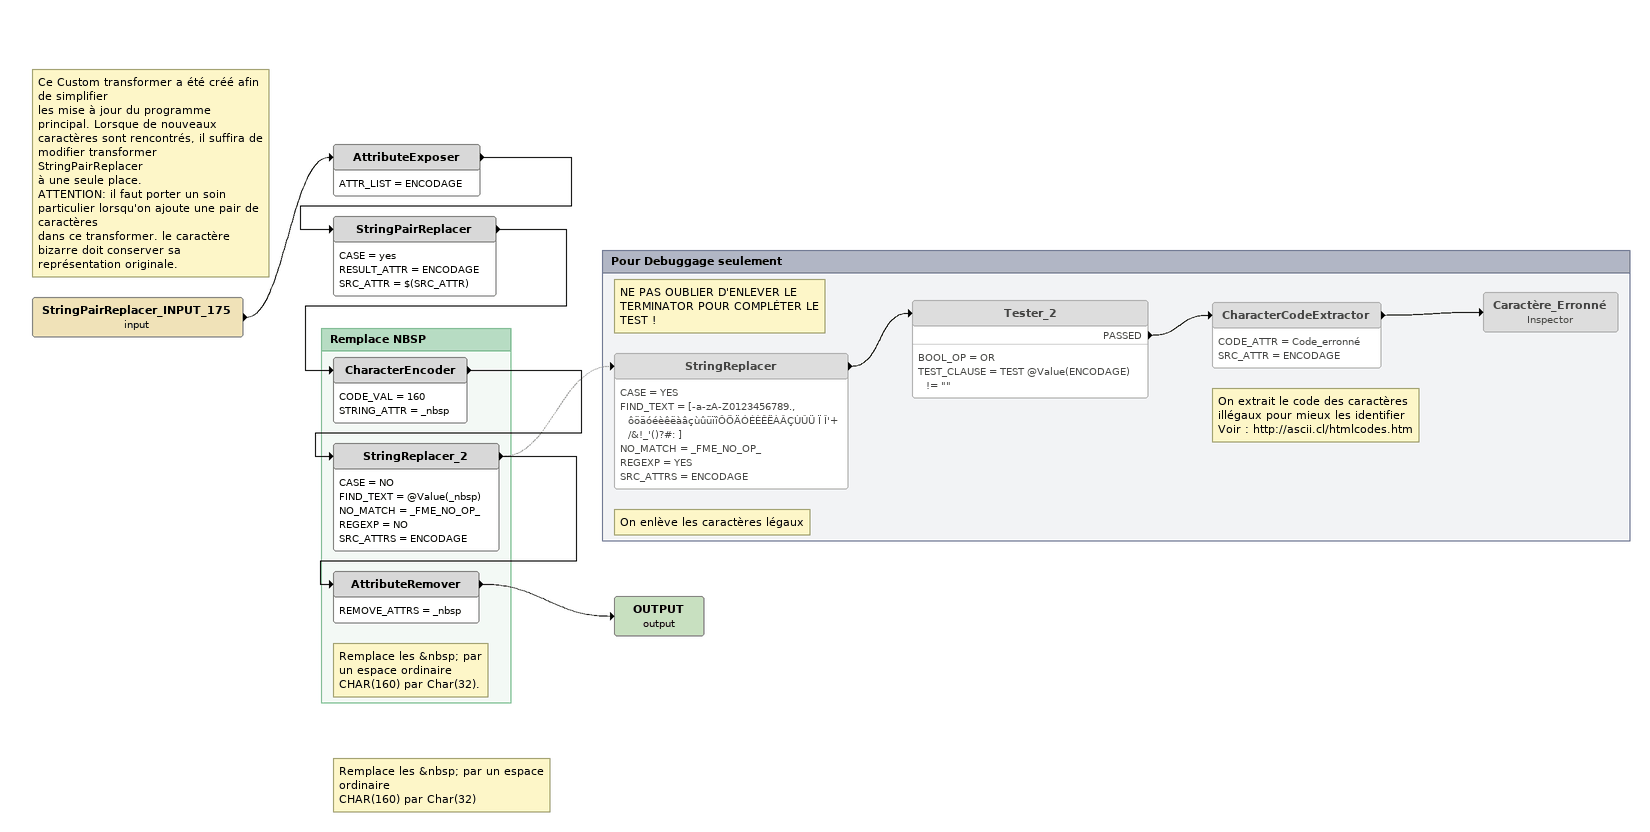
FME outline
Note: Ce Custom transformer a été créé afin de simplifier / les mise à jour du programme principal. Lorsque de nouveaux / caractères sont rencontrés, il suffira de modifier transformer StringPairReplacer / à une seule place. / ATTENTION: il faut porter un soin particulier lorsqu'on ajoute une pair de caractères / dans ce transformer. le caractère bizarre doit conserver sa représentation originale.
StringPairReplacer_INPUT_175 (input)
    -> AttributeExposer
AttributeExposer
    ATTR_LIST = ENCODAGE
    -> StringPairReplacer
StringPairReplacer
    CASE = yes
    RESULT_ATTR = ENCODAGE
    SRC_ATTR = $(SRC_ATTR)
    -> CharacterEncoder
Note: Remplace les &nbsp; par un espace ordinaire / CHAR(160) par Char(32)
OUTPUT (output)

Bookmark: Remplace NBSP
CharacterEncoder
    CODE_VAL = 160
    STRING_ATTR = _nbsp
    -> StringReplacer_2
StringReplacer_2
    CASE = NO
    FIND_TEXT = @Value(_nbsp)
    NO_MATCH = _FME_NO_OP_
    REGEXP = NO
    SRC_ATTRS = ENCODAGE
    -> StringReplacer [off]
    -> AttributeRemover
Note: Remplace les &nbsp; par / un espace ordinaire / CHAR(160) par Char(32).
AttributeRemover
    REMOVE_ATTRS = _nbsp
    -> OUTPUT (output)

Bookmark: Pour Debuggage seulement
Note: On enlève les caractères légaux
StringReplacer [off]
    CASE = YES
    FIND_TEXT = [-a-zA-Z0123456789., ôöäóéèêëàâçùûüïîÔÖÄÓÉÈÊËÀÂÇÙÛÜ Ï Î'+ /&!_'()?#: ]
    NO_MATCH = _FME_NO_OP_
    REGEXP = YES
    SRC_ATTRS = ENCODAGE
    -> Tester_2
Note: NE PAS OUBLIER D'ENLEVER LE TERMINATOR POUR COMPLÉTER LE TEST !
Tester_2 [off]
    BOOL_OP = OR
    TEST_CLAUSE = TEST @Value(ENCODAGE) != ""
    PASSED -> CharacterCodeExtractor
Note: On extrait le code des caractères illégaux pour mieux les identifier / Voir : http://ascii.cl/htmlcodes.htm
CharacterCodeExtractor [off]
    CODE_ATTR = Code_erronné
    SRC_ATTR = ENCODAGE
    -> Caractère_Erronné
Caractère_Erronné: Inspector [off]
